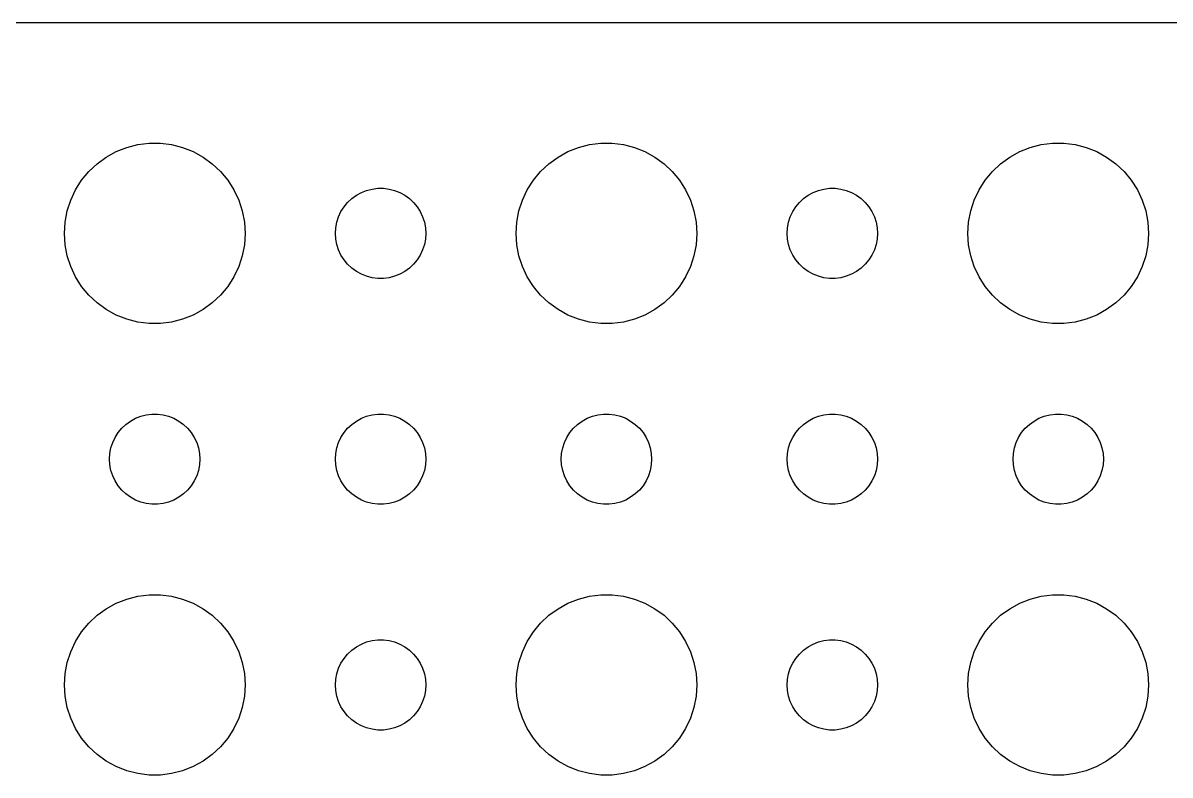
# Model space of a CAD drawing. Header units: metres. Extents: x -134 to 134, y 176 to 394.
# Drawn here: x 63.12 to 101.21, y 255.01 to 279.99 of the extents above; entities that cross this region are included whole.
import ezdxf

# ---------------------------------------------------------------- set-up
doc = ezdxf.new("R2010")
doc.units = ezdxf.units.M

msp = doc.modelspace()

# ---------------------------------------------------------------- linework, layer by layer
for p, q in [((129.814, 279.99), (-129.814, 279.99)), ((66.2227, 275.714), (66.573, 275.853)), ((66.573, 275.853), (66.9379, 275.947)), ((66.9379, 275.947), (67.3116, 275.994)), ((67.3116, 275.994), (67.6884, 275.994)), ((67.6884, 275.994), (68.0621, 275.947)), ((68.0621, 275.947), (68.427, 275.853)), ((68.427, 275.853), (68.7773, 275.714)), ((81.2227, 275.714), (81.573, 275.853)), ((81.573, 275.853), (81.9379, 275.947)), ((81.9379, 275.947), (82.3116, 275.994)), ((82.3116, 275.994), (82.6884, 275.994)), ((82.6884, 275.994), (83.0621, 275.947)), ((83.0621, 275.947), (83.427, 275.853)), ((83.427, 275.853), (83.7773, 275.714)), ((96.2227, 275.714), (96.573, 275.853)), ((96.573, 275.853), (96.9379, 275.947)), ((96.9379, 275.947), (97.3116, 275.994)), ((97.3116, 275.994), (97.6884, 275.994)), ((97.6884, 275.994), (98.0621, 275.947)), ((98.0621, 275.947), (98.427, 275.853)), ((98.427, 275.853), (98.7773, 275.714)), ((65.5877, 275.312), (65.8925, 275.533)), ((65.8925, 275.533), (66.2227, 275.714)), ((68.7773, 275.714), (69.1075, 275.533)), ((69.1075, 275.533), (69.4123, 275.312)), ((80.5877, 275.312), (80.8925, 275.533)), ((80.8925, 275.533), (81.2227, 275.714)), ((83.7773, 275.714), (84.1075, 275.533)), ((84.1075, 275.533), (84.4123, 275.312)), ((95.5877, 275.312), (95.8925, 275.533)), ((95.8925, 275.533), (96.2227, 275.714)), ((98.7773, 275.714), (99.1075, 275.533)), ((99.1075, 275.533), (99.4123, 275.312)), ((65.073, 274.763), (65.3131, 275.054)), ((65.3131, 275.054), (65.5877, 275.312)), ((69.4123, 275.312), (69.6869, 275.054)), ((69.6869, 275.054), (69.927, 274.763)), ((80.073, 274.763), (80.3131, 275.054)), ((80.3131, 275.054), (80.5877, 275.312)), ((84.4123, 275.312), (84.6869, 275.054)), ((84.6869, 275.054), (84.927, 274.763)), ((95.073, 274.763), (95.3131, 275.054)), ((95.3131, 275.054), (95.5877, 275.312)), ((99.4123, 275.312), (99.6869, 275.054)), ((99.6869, 275.054), (99.927, 274.763)), ((64.8711, 274.445), (65.073, 274.763)), ((69.927, 274.763), (70.1289, 274.445)), ((79.8711, 274.445), (80.073, 274.763)), ((84.927, 274.763), (85.1289, 274.445)), ((94.8711, 274.445), (95.073, 274.763)), ((99.927, 274.763), (100.129, 274.445)), ((64.7107, 274.104), (64.8711, 274.445)), ((70.1289, 274.445), (70.2893, 274.104)), ((74.0439, 274.156), (74.1963, 274.266)), ((74.1963, 274.266), (74.3613, 274.357)), ((74.3613, 274.357), (74.5365, 274.427)), ((74.5365, 274.427), (74.7189, 274.473)), ((74.7189, 274.473), (74.9058, 274.497)), ((74.9058, 274.497), (75.0942, 274.497)), ((75.0942, 274.497), (75.2811, 274.473)), ((75.2811, 274.473), (75.4635, 274.427)), ((75.4635, 274.427), (75.6387, 274.357)), ((75.6387, 274.357), (75.8037, 274.266)), ((75.8037, 274.266), (75.9561, 274.156)), ((79.7107, 274.104), (79.8711, 274.445)), ((85.1289, 274.445), (85.2893, 274.104)), ((89.0439, 274.156), (89.1963, 274.266)), ((89.1963, 274.266), (89.3613, 274.357)), ((89.3613, 274.357), (89.5365, 274.427)), ((89.5365, 274.427), (89.7189, 274.473)), ((89.7189, 274.473), (89.9058, 274.497)), ((89.9058, 274.497), (90.0942, 274.497)), ((90.0942, 274.497), (90.2811, 274.473)), ((90.2811, 274.473), (90.4635, 274.427)), ((90.4635, 274.427), (90.6387, 274.357)), ((90.6387, 274.357), (90.8037, 274.266)), ((90.8037, 274.266), (90.9561, 274.156)), ((94.7107, 274.104), (94.8711, 274.445)), ((100.129, 274.445), (100.289, 274.104)), ((64.5943, 273.746), (64.7107, 274.104)), ((70.2893, 274.104), (70.4057, 273.746)), ((73.6855, 273.723), (73.7865, 273.882)), ((73.7865, 273.882), (73.9065, 274.027)), ((73.9065, 274.027), (74.0439, 274.156)), ((75.9561, 274.156), (76.0934, 274.027)), ((76.0934, 274.027), (76.2135, 273.882)), ((76.2135, 273.882), (76.3145, 273.723)), ((79.5943, 273.746), (79.7107, 274.104)), ((85.2893, 274.104), (85.4057, 273.746)), ((88.6855, 273.723), (88.7865, 273.882)), ((88.7865, 273.882), (88.9065, 274.027)), ((88.9065, 274.027), (89.0439, 274.156)), ((90.9561, 274.156), (91.0934, 274.027)), ((91.0934, 274.027), (91.2135, 273.882)), ((91.2135, 273.882), (91.3145, 273.723)), ((94.5943, 273.746), (94.7107, 274.104)), ((100.289, 274.104), (100.406, 273.746)), ((64.5237, 273.376), (64.5943, 273.746)), ((70.4057, 273.746), (70.4763, 273.376)), ((73.5471, 273.373), (73.6053, 273.552)), ((73.6053, 273.552), (73.6855, 273.723)), ((76.3145, 273.723), (76.3947, 273.552)), ((76.3947, 273.552), (76.4529, 273.373)), ((79.5237, 273.376), (79.5943, 273.746)), ((85.4057, 273.746), (85.4763, 273.376)), ((88.5471, 273.373), (88.6053, 273.552)), ((88.6053, 273.552), (88.6855, 273.723)), ((91.3145, 273.723), (91.3947, 273.552)), ((91.3947, 273.552), (91.4529, 273.373)), ((94.5237, 273.376), (94.5943, 273.746)), ((100.406, 273.746), (100.476, 273.376)), ((64.5, 273), (64.5237, 273.376)), ((70.4763, 273.376), (70.5, 273)), ((73.5, 273), (73.5118, 273.188)), ((73.5118, 273.188), (73.5471, 273.373)), ((76.4529, 273.373), (76.4882, 273.188)), ((76.4882, 273.188), (76.5, 273)), ((79.5, 273), (79.5237, 273.376)), ((85.4763, 273.376), (85.5, 273)), ((88.5, 273), (88.5118, 273.188)), ((88.5118, 273.188), (88.5471, 273.373)), ((91.4529, 273.373), (91.4882, 273.188)), ((91.4882, 273.188), (91.5, 273)), ((94.5, 273), (94.5237, 273.376)), ((100.476, 273.376), (100.5, 273)), ((64.5237, 272.624), (64.5, 273)), ((70.5, 273), (70.4763, 272.624)), ((73.5118, 272.812), (73.5, 273)), ((73.5471, 272.627), (73.5118, 272.812)), ((76.4882, 272.812), (76.4529, 272.627)), ((76.5, 273), (76.4882, 272.812)), ((79.5237, 272.624), (79.5, 273)), ((85.5, 273), (85.4763, 272.624)), ((88.5118, 272.812), (88.5, 273)), ((88.5471, 272.627), (88.5118, 272.812)), ((91.4882, 272.812), (91.4529, 272.627)), ((91.5, 273), (91.4882, 272.812)), ((94.5237, 272.624), (94.5, 273)), ((100.5, 273), (100.476, 272.624)), ((64.5943, 272.254), (64.5237, 272.624)), ((70.4763, 272.624), (70.4057, 272.254)), ((73.6053, 272.448), (73.5471, 272.627)), ((73.6855, 272.277), (73.6053, 272.448)), ((76.3947, 272.448), (76.3145, 272.277)), ((76.4529, 272.627), (76.3947, 272.448)), ((79.5943, 272.254), (79.5237, 272.624)), ((85.4763, 272.624), (85.4057, 272.254)), ((88.6053, 272.448), (88.5471, 272.627)), ((88.6855, 272.277), (88.6053, 272.448)), ((91.3947, 272.448), (91.3145, 272.277)), ((91.4529, 272.627), (91.3947, 272.448)), ((94.5943, 272.254), (94.5237, 272.624)), ((100.476, 272.624), (100.406, 272.254)), ((64.7107, 271.896), (64.5943, 272.254)), ((70.4057, 272.254), (70.2893, 271.896)), ((73.7865, 272.118), (73.6855, 272.277)), ((73.9065, 271.973), (73.7865, 272.118)), ((74.0439, 271.844), (73.9065, 271.973)), ((76.0934, 271.973), (75.9561, 271.844)), ((76.2135, 272.118), (76.0934, 271.973)), ((76.3145, 272.277), (76.2135, 272.118)), ((79.7107, 271.896), (79.5943, 272.254)), ((85.4057, 272.254), (85.2893, 271.896)), ((88.7865, 272.118), (88.6855, 272.277)), ((88.9065, 271.973), (88.7865, 272.118)), ((89.0439, 271.844), (88.9065, 271.973)), ((91.0934, 271.973), (90.9561, 271.844)), ((91.2135, 272.118), (91.0934, 271.973)), ((91.3145, 272.277), (91.2135, 272.118)), ((94.7107, 271.896), (94.5943, 272.254)), ((100.406, 272.254), (100.289, 271.896)), ((64.8711, 271.555), (64.7107, 271.896)), ((70.2893, 271.896), (70.1289, 271.555)), ((74.1963, 271.734), (74.0439, 271.844)), ((74.3613, 271.643), (74.1963, 271.734)), ((74.5365, 271.573), (74.3613, 271.643)), ((74.7189, 271.527), (74.5365, 271.573)), ((75.4635, 271.573), (75.2811, 271.527)), ((75.6387, 271.643), (75.4635, 271.573)), ((75.8037, 271.734), (75.6387, 271.643)), ((75.9561, 271.844), (75.8037, 271.734)), ((79.8711, 271.555), (79.7107, 271.896)), ((85.2893, 271.896), (85.1289, 271.555)), ((89.1963, 271.734), (89.0439, 271.844)), ((89.3613, 271.643), (89.1963, 271.734)), ((89.5365, 271.573), (89.3613, 271.643)), ((89.7189, 271.527), (89.5365, 271.573)), ((90.4635, 271.573), (90.2811, 271.527)), ((90.6387, 271.643), (90.4635, 271.573)), ((90.8037, 271.734), (90.6387, 271.643)), ((90.9561, 271.844), (90.8037, 271.734)), ((94.8711, 271.555), (94.7107, 271.896)), ((100.289, 271.896), (100.129, 271.555)), ((65.073, 271.237), (64.8711, 271.555)), ((65.3131, 270.946), (65.073, 271.237)), ((69.927, 271.237), (69.6869, 270.946)), ((70.1289, 271.555), (69.927, 271.237)), ((74.9058, 271.503), (74.7189, 271.527)), ((75.0942, 271.503), (74.9058, 271.503)), ((75.2811, 271.527), (75.0942, 271.503)), ((80.073, 271.237), (79.8711, 271.555)), ((80.3131, 270.946), (80.073, 271.237)), ((84.927, 271.237), (84.6869, 270.946)), ((85.1289, 271.555), (84.927, 271.237)), ((89.9058, 271.503), (89.7189, 271.527)), ((90.0942, 271.503), (89.9058, 271.503)), ((90.2811, 271.527), (90.0942, 271.503)), ((95.073, 271.237), (94.8711, 271.555)), ((95.3131, 270.946), (95.073, 271.237)), ((99.927, 271.237), (99.6869, 270.946)), ((100.129, 271.555), (99.927, 271.237)), ((65.5877, 270.688), (65.3131, 270.946)), ((69.6869, 270.946), (69.4123, 270.688)), ((80.5877, 270.688), (80.3131, 270.946)), ((84.6869, 270.946), (84.4123, 270.688)), ((95.5877, 270.688), (95.3131, 270.946)), ((99.6869, 270.946), (99.4123, 270.688)), ((65.8925, 270.467), (65.5877, 270.688)), ((66.2227, 270.286), (65.8925, 270.467)), ((69.1075, 270.467), (68.7773, 270.286)), ((69.4123, 270.688), (69.1075, 270.467)), ((80.8925, 270.467), (80.5877, 270.688)), ((81.2227, 270.286), (80.8925, 270.467)), ((84.1075, 270.467), (83.7773, 270.286)), ((84.4123, 270.688), (84.1075, 270.467)), ((95.8925, 270.467), (95.5877, 270.688)), ((96.2227, 270.286), (95.8925, 270.467)), ((99.1075, 270.467), (98.7773, 270.286)), ((99.4123, 270.688), (99.1075, 270.467)), ((66.573, 270.147), (66.2227, 270.286)), ((66.9379, 270.053), (66.573, 270.147)), ((67.3116, 270.006), (66.9379, 270.053)), ((68.0621, 270.053), (67.6884, 270.006)), ((68.427, 270.147), (68.0621, 270.053)), ((68.7773, 270.286), (68.427, 270.147)), ((81.573, 270.147), (81.2227, 270.286)), ((81.9379, 270.053), (81.573, 270.147)), ((82.3116, 270.006), (81.9379, 270.053)), ((83.0621, 270.053), (82.6884, 270.006)), ((83.427, 270.147), (83.0621, 270.053)), ((83.7773, 270.286), (83.427, 270.147)), ((96.573, 270.147), (96.2227, 270.286)), ((96.9379, 270.053), (96.573, 270.147)), ((97.3116, 270.006), (96.9379, 270.053)), ((98.0621, 270.053), (97.6884, 270.006)), ((98.427, 270.147), (98.0621, 270.053)), ((98.7773, 270.286), (98.427, 270.147)), ((67.6884, 270.006), (67.3116, 270.006)), ((82.6884, 270.006), (82.3116, 270.006)), ((97.6884, 270.006), (97.3116, 270.006)), ((66.4065, 266.527), (66.5439, 266.656)), ((66.5439, 266.656), (66.6963, 266.766)), ((66.6963, 266.766), (66.8613, 266.857)), ((66.8613, 266.857), (67.0365, 266.927)), ((67.0365, 266.927), (67.2189, 266.973)), ((67.2189, 266.973), (67.4058, 266.997)), ((67.4058, 266.997), (67.5942, 266.997)), ((67.5942, 266.997), (67.7811, 266.973)), ((67.7811, 266.973), (67.9635, 266.927)), ((67.9635, 266.927), (68.1387, 266.857)), ((68.1387, 266.857), (68.3037, 266.766)), ((68.3037, 266.766), (68.4561, 266.656)), ((68.4561, 266.656), (68.5934, 266.527)), ((73.9065, 266.527), (74.0439, 266.656)), ((74.0439, 266.656), (74.1963, 266.766)), ((74.1963, 266.766), (74.3613, 266.857)), ((74.3613, 266.857), (74.5365, 266.927)), ((74.5365, 266.927), (74.7189, 266.973)), ((74.7189, 266.973), (74.9058, 266.997)), ((74.9058, 266.997), (75.0942, 266.997)), ((75.0942, 266.997), (75.2811, 266.973)), ((75.2811, 266.973), (75.4635, 266.927)), ((75.4635, 266.927), (75.6387, 266.857)), ((75.6387, 266.857), (75.8037, 266.766)), ((75.8037, 266.766), (75.9561, 266.656)), ((75.9561, 266.656), (76.0934, 266.527)), ((81.4065, 266.527), (81.5439, 266.656)), ((81.5439, 266.656), (81.6963, 266.766)), ((81.6963, 266.766), (81.8613, 266.857)), ((81.8613, 266.857), (82.0365, 266.927)), ((82.0365, 266.927), (82.2189, 266.973)), ((82.2189, 266.973), (82.4058, 266.997)), ((82.4058, 266.997), (82.5942, 266.997)), ((82.5942, 266.997), (82.7811, 266.973)), ((82.7811, 266.973), (82.9635, 266.927)), ((82.9635, 266.927), (83.1387, 266.857)), ((83.1387, 266.857), (83.3037, 266.766)), ((83.3037, 266.766), (83.4561, 266.656)), ((83.4561, 266.656), (83.5934, 266.527)), ((88.9065, 266.527), (89.0439, 266.656)), ((89.0439, 266.656), (89.1963, 266.766)), ((89.1963, 266.766), (89.3613, 266.857)), ((89.3613, 266.857), (89.5365, 266.927)), ((89.5365, 266.927), (89.7189, 266.973)), ((89.7189, 266.973), (89.9058, 266.997)), ((89.9058, 266.997), (90.0942, 266.997)), ((90.0942, 266.997), (90.2811, 266.973)), ((90.2811, 266.973), (90.4635, 266.927)), ((90.4635, 266.927), (90.6387, 266.857)), ((90.6387, 266.857), (90.8037, 266.766)), ((90.8037, 266.766), (90.9561, 266.656)), ((90.9561, 266.656), (91.0934, 266.527)), ((96.4065, 266.527), (96.5439, 266.656)), ((96.5439, 266.656), (96.6963, 266.766)), ((96.6963, 266.766), (96.8613, 266.857)), ((96.8613, 266.857), (97.0365, 266.927)), ((97.0365, 266.927), (97.2189, 266.973)), ((97.2189, 266.973), (97.4058, 266.997)), ((97.4058, 266.997), (97.5942, 266.997)), ((97.5942, 266.997), (97.7811, 266.973)), ((97.7811, 266.973), (97.9635, 266.927)), ((97.9635, 266.927), (98.1387, 266.857)), ((98.1387, 266.857), (98.3037, 266.766)), ((98.3037, 266.766), (98.4561, 266.656)), ((98.4561, 266.656), (98.5934, 266.527)), ((66.1855, 266.223), (66.2865, 266.382)), ((66.2865, 266.382), (66.4065, 266.527)), ((68.5934, 266.527), (68.7135, 266.382)), ((68.7135, 266.382), (68.8145, 266.223)), ((73.6855, 266.223), (73.7865, 266.382)), ((73.7865, 266.382), (73.9065, 266.527)), ((76.0934, 266.527), (76.2135, 266.382)), ((76.2135, 266.382), (76.3145, 266.223)), ((81.1855, 266.223), (81.2865, 266.382)), ((81.2865, 266.382), (81.4065, 266.527)), ((83.5934, 266.527), (83.7135, 266.382)), ((83.7135, 266.382), (83.8145, 266.223)), ((88.6855, 266.223), (88.7865, 266.382)), ((88.7865, 266.382), (88.9065, 266.527)), ((91.0934, 266.527), (91.2135, 266.382)), ((91.2135, 266.382), (91.3145, 266.223)), ((96.1855, 266.223), (96.2865, 266.382)), ((96.2865, 266.382), (96.4065, 266.527)), ((98.5934, 266.527), (98.7135, 266.382)), ((98.7135, 266.382), (98.8145, 266.223)), ((66.0118, 265.688), (66.0471, 265.873)), ((66.0471, 265.873), (66.1053, 266.052)), ((66.1053, 266.052), (66.1855, 266.223)), ((68.8145, 266.223), (68.8947, 266.052)), ((68.8947, 266.052), (68.9529, 265.873)), ((68.9529, 265.873), (68.9882, 265.688)), ((73.5118, 265.688), (73.5471, 265.873)), ((73.5471, 265.873), (73.6053, 266.052)), ((73.6053, 266.052), (73.6855, 266.223)), ((76.3145, 266.223), (76.3947, 266.052)), ((76.3947, 266.052), (76.4529, 265.873)), ((76.4529, 265.873), (76.4882, 265.688)), ((81.0118, 265.688), (81.0471, 265.873)), ((81.0471, 265.873), (81.1053, 266.052)), ((81.1053, 266.052), (81.1855, 266.223)), ((83.8145, 266.223), (83.8947, 266.052)), ((83.8947, 266.052), (83.9529, 265.873)), ((83.9529, 265.873), (83.9882, 265.688)), ((88.5118, 265.688), (88.5471, 265.873)), ((88.5471, 265.873), (88.6053, 266.052)), ((88.6053, 266.052), (88.6855, 266.223)), ((91.3145, 266.223), (91.3947, 266.052)), ((91.3947, 266.052), (91.4529, 265.873)), ((91.4529, 265.873), (91.4882, 265.688)), ((96.0118, 265.688), (96.0471, 265.873)), ((96.0471, 265.873), (96.1053, 266.052)), ((96.1053, 266.052), (96.1855, 266.223)), ((98.8145, 266.223), (98.8947, 266.052)), ((98.8947, 266.052), (98.9529, 265.873)), ((98.9529, 265.873), (98.9882, 265.688)), ((66, 265.5), (66.0118, 265.688)), ((66.0118, 265.312), (66, 265.5)), ((68.9882, 265.688), (69, 265.5)), ((69, 265.5), (68.9882, 265.312)), ((73.5, 265.5), (73.5118, 265.688)), ((73.5118, 265.312), (73.5, 265.5)), ((76.4882, 265.688), (76.5, 265.5)), ((76.5, 265.5), (76.4882, 265.312)), ((81, 265.5), (81.0118, 265.688)), ((81.0118, 265.312), (81, 265.5)), ((83.9882, 265.688), (84, 265.5)), ((84, 265.5), (83.9882, 265.312)), ((88.5, 265.5), (88.5118, 265.688)), ((88.5118, 265.312), (88.5, 265.5)), ((91.4882, 265.688), (91.5, 265.5)), ((91.5, 265.5), (91.4882, 265.312)), ((96, 265.5), (96.0118, 265.688)), ((96.0118, 265.312), (96, 265.5)), ((98.9882, 265.688), (99, 265.5)), ((99, 265.5), (98.9882, 265.312)), ((66.0471, 265.127), (66.0118, 265.312)), ((66.1053, 264.948), (66.0471, 265.127)), ((68.9529, 265.127), (68.8947, 264.948)), ((68.9882, 265.312), (68.9529, 265.127)), ((73.5471, 265.127), (73.5118, 265.312)), ((73.6053, 264.948), (73.5471, 265.127)), ((76.4529, 265.127), (76.3947, 264.948)), ((76.4882, 265.312), (76.4529, 265.127)), ((81.0471, 265.127), (81.0118, 265.312)), ((81.1053, 264.948), (81.0471, 265.127)), ((83.9529, 265.127), (83.8947, 264.948)), ((83.9882, 265.312), (83.9529, 265.127)), ((88.5471, 265.127), (88.5118, 265.312)), ((88.6053, 264.948), (88.5471, 265.127)), ((91.4529, 265.127), (91.3947, 264.948)), ((91.4882, 265.312), (91.4529, 265.127)), ((96.0471, 265.127), (96.0118, 265.312)), ((96.1053, 264.948), (96.0471, 265.127)), ((98.9529, 265.127), (98.8947, 264.948)), ((98.9882, 265.312), (98.9529, 265.127)), ((66.1855, 264.777), (66.1053, 264.948)), ((66.2865, 264.618), (66.1855, 264.777)), ((68.8145, 264.777), (68.7135, 264.618)), ((68.8947, 264.948), (68.8145, 264.777)), ((73.6855, 264.777), (73.6053, 264.948)), ((73.7865, 264.618), (73.6855, 264.777)), ((76.3145, 264.777), (76.2135, 264.618)), ((76.3947, 264.948), (76.3145, 264.777)), ((81.1855, 264.777), (81.1053, 264.948)), ((81.2865, 264.618), (81.1855, 264.777)), ((83.8145, 264.777), (83.7135, 264.618)), ((83.8947, 264.948), (83.8145, 264.777)), ((88.6855, 264.777), (88.6053, 264.948)), ((88.7865, 264.618), (88.6855, 264.777)), ((91.3145, 264.777), (91.2135, 264.618)), ((91.3947, 264.948), (91.3145, 264.777)), ((96.1855, 264.777), (96.1053, 264.948)), ((96.2865, 264.618), (96.1855, 264.777)), ((98.8145, 264.777), (98.7135, 264.618)), ((98.8947, 264.948), (98.8145, 264.777)), ((66.4065, 264.473), (66.2865, 264.618)), ((66.5439, 264.344), (66.4065, 264.473)), ((66.6963, 264.234), (66.5439, 264.344)), ((68.4561, 264.344), (68.3037, 264.234)), ((68.5934, 264.473), (68.4561, 264.344)), ((68.7135, 264.618), (68.5934, 264.473)), ((73.9065, 264.473), (73.7865, 264.618)), ((74.0439, 264.344), (73.9065, 264.473)), ((74.1963, 264.234), (74.0439, 264.344)), ((75.9561, 264.344), (75.8037, 264.234)), ((76.0934, 264.473), (75.9561, 264.344)), ((76.2135, 264.618), (76.0934, 264.473)), ((81.4065, 264.473), (81.2865, 264.618)), ((81.5439, 264.344), (81.4065, 264.473)), ((81.6963, 264.234), (81.5439, 264.344)), ((83.4561, 264.344), (83.3037, 264.234)), ((83.5934, 264.473), (83.4561, 264.344)), ((83.7135, 264.618), (83.5934, 264.473)), ((88.9065, 264.473), (88.7865, 264.618)), ((89.0439, 264.344), (88.9065, 264.473)), ((89.1963, 264.234), (89.0439, 264.344)), ((90.9561, 264.344), (90.8037, 264.234)), ((91.0934, 264.473), (90.9561, 264.344)), ((91.2135, 264.618), (91.0934, 264.473)), ((96.4065, 264.473), (96.2865, 264.618)), ((96.5439, 264.344), (96.4065, 264.473)), ((96.6963, 264.234), (96.5439, 264.344)), ((98.4561, 264.344), (98.3037, 264.234)), ((98.5934, 264.473), (98.4561, 264.344)), ((98.7135, 264.618), (98.5934, 264.473)), ((66.8613, 264.143), (66.6963, 264.234)), ((67.0365, 264.073), (66.8613, 264.143)), ((67.2189, 264.027), (67.0365, 264.073)), ((67.4058, 264.003), (67.2189, 264.027)), ((67.5942, 264.003), (67.4058, 264.003)), ((67.7811, 264.027), (67.5942, 264.003)), ((67.9635, 264.073), (67.7811, 264.027)), ((68.1387, 264.143), (67.9635, 264.073)), ((68.3037, 264.234), (68.1387, 264.143)), ((74.3613, 264.143), (74.1963, 264.234)), ((74.5365, 264.073), (74.3613, 264.143)), ((74.7189, 264.027), (74.5365, 264.073)), ((74.9058, 264.003), (74.7189, 264.027)), ((75.0942, 264.003), (74.9058, 264.003)), ((75.2811, 264.027), (75.0942, 264.003)), ((75.4635, 264.073), (75.2811, 264.027)), ((75.6387, 264.143), (75.4635, 264.073)), ((75.8037, 264.234), (75.6387, 264.143)), ((81.8613, 264.143), (81.6963, 264.234)), ((82.0365, 264.073), (81.8613, 264.143)), ((82.2189, 264.027), (82.0365, 264.073)), ((82.4058, 264.003), (82.2189, 264.027)), ((82.5942, 264.003), (82.4058, 264.003)), ((82.7811, 264.027), (82.5942, 264.003)), ((82.9635, 264.073), (82.7811, 264.027)), ((83.1387, 264.143), (82.9635, 264.073)), ((83.3037, 264.234), (83.1387, 264.143)), ((89.3613, 264.143), (89.1963, 264.234)), ((89.5365, 264.073), (89.3613, 264.143)), ((89.7189, 264.027), (89.5365, 264.073)), ((89.9058, 264.003), (89.7189, 264.027)), ((90.0942, 264.003), (89.9058, 264.003)), ((90.2811, 264.027), (90.0942, 264.003)), ((90.4635, 264.073), (90.2811, 264.027)), ((90.6387, 264.143), (90.4635, 264.073)), ((90.8037, 264.234), (90.6387, 264.143)), ((96.8613, 264.143), (96.6963, 264.234)), ((97.0365, 264.073), (96.8613, 264.143)), ((97.2189, 264.027), (97.0365, 264.073)), ((97.4058, 264.003), (97.2189, 264.027)), ((97.5942, 264.003), (97.4058, 264.003)), ((97.7811, 264.027), (97.5942, 264.003)), ((97.9635, 264.073), (97.7811, 264.027)), ((98.1387, 264.143), (97.9635, 264.073)), ((98.3037, 264.234), (98.1387, 264.143)), ((66.573, 260.853), (66.9379, 260.947)), ((66.9379, 260.947), (67.3116, 260.994)), ((67.3116, 260.994), (67.6884, 260.994)), ((67.6884, 260.994), (68.0621, 260.947)), ((68.0621, 260.947), (68.427, 260.853)), ((81.573, 260.853), (81.9379, 260.947)), ((81.9379, 260.947), (82.3116, 260.994)), ((82.3116, 260.994), (82.6884, 260.994)), ((82.6884, 260.994), (83.0621, 260.947)), ((83.0621, 260.947), (83.427, 260.853)), ((96.573, 260.853), (96.9379, 260.947)), ((96.9379, 260.947), (97.3116, 260.994)), ((97.3116, 260.994), (97.6884, 260.994)), ((97.6884, 260.994), (98.0621, 260.947)), ((98.0621, 260.947), (98.427, 260.853)), ((65.5877, 260.312), (65.8925, 260.533)), ((65.8925, 260.533), (66.2227, 260.714)), ((66.2227, 260.714), (66.573, 260.853)), ((68.427, 260.853), (68.7773, 260.714)), ((68.7773, 260.714), (69.1075, 260.533)), ((69.1075, 260.533), (69.4123, 260.312)), ((80.5877, 260.312), (80.8925, 260.533)), ((80.8925, 260.533), (81.2227, 260.714)), ((81.2227, 260.714), (81.573, 260.853)), ((83.427, 260.853), (83.7773, 260.714)), ((83.7773, 260.714), (84.1075, 260.533)), ((84.1075, 260.533), (84.4123, 260.312)), ((95.5877, 260.312), (95.8925, 260.533)), ((95.8925, 260.533), (96.2227, 260.714)), ((96.2227, 260.714), (96.573, 260.853)), ((98.427, 260.853), (98.7773, 260.714)), ((98.7773, 260.714), (99.1075, 260.533)), ((99.1075, 260.533), (99.4123, 260.312)), ((65.3131, 260.054), (65.5877, 260.312)), ((69.4123, 260.312), (69.6869, 260.054)), ((80.3131, 260.054), (80.5877, 260.312)), ((84.4123, 260.312), (84.6869, 260.054)), ((95.3131, 260.054), (95.5877, 260.312)), ((99.4123, 260.312), (99.6869, 260.054)), ((65.073, 259.763), (65.3131, 260.054)), ((69.6869, 260.054), (69.927, 259.763)), ((80.073, 259.763), (80.3131, 260.054)), ((84.6869, 260.054), (84.927, 259.763)), ((95.073, 259.763), (95.3131, 260.054)), ((99.6869, 260.054), (99.927, 259.763)), ((64.7107, 259.104), (64.8711, 259.445)), ((64.8711, 259.445), (65.073, 259.763)), ((69.927, 259.763), (70.1289, 259.445)), ((70.1289, 259.445), (70.2893, 259.104)), ((74.3613, 259.357), (74.5365, 259.427)), ((74.5365, 259.427), (74.7189, 259.473)), ((74.7189, 259.473), (74.9058, 259.497)), ((74.9058, 259.497), (75.0942, 259.497)), ((75.0942, 259.497), (75.2811, 259.473)), ((75.2811, 259.473), (75.4635, 259.427)), ((75.4635, 259.427), (75.6387, 259.357)), ((79.7107, 259.104), (79.8711, 259.445)), ((79.8711, 259.445), (80.073, 259.763)), ((84.927, 259.763), (85.1289, 259.445)), ((85.1289, 259.445), (85.2893, 259.104)), ((89.3613, 259.357), (89.5365, 259.427)), ((89.5365, 259.427), (89.7189, 259.473)), ((89.7189, 259.473), (89.9058, 259.497)), ((89.9058, 259.497), (90.0942, 259.497)), ((90.0942, 259.497), (90.2811, 259.473)), ((90.2811, 259.473), (90.4635, 259.427)), ((90.4635, 259.427), (90.6387, 259.357)), ((94.7107, 259.104), (94.8711, 259.445)), ((94.8711, 259.445), (95.073, 259.763)), ((99.927, 259.763), (100.129, 259.445)), ((100.129, 259.445), (100.289, 259.104)), ((64.5943, 258.746), (64.7107, 259.104)), ((70.2893, 259.104), (70.4057, 258.746)), ((73.7865, 258.882), (73.9065, 259.027)), ((73.9065, 259.027), (74.0439, 259.156)), ((74.0439, 259.156), (74.1963, 259.266)), ((74.1963, 259.266), (74.3613, 259.357)), ((75.6387, 259.357), (75.8037, 259.266)), ((75.8037, 259.266), (75.9561, 259.156)), ((75.9561, 259.156), (76.0934, 259.027)), ((76.0934, 259.027), (76.2135, 258.882)), ((79.5943, 258.746), (79.7107, 259.104)), ((85.2893, 259.104), (85.4057, 258.746)), ((88.7865, 258.882), (88.9065, 259.027)), ((88.9065, 259.027), (89.0439, 259.156)), ((89.0439, 259.156), (89.1963, 259.266)), ((89.1963, 259.266), (89.3613, 259.357)), ((90.6387, 259.357), (90.8037, 259.266)), ((90.8037, 259.266), (90.9561, 259.156)), ((90.9561, 259.156), (91.0934, 259.027)), ((91.0934, 259.027), (91.2135, 258.882)), ((94.5943, 258.746), (94.7107, 259.104)), ((100.289, 259.104), (100.406, 258.746)), ((64.5237, 258.376), (64.5943, 258.746)), ((70.4057, 258.746), (70.4763, 258.376)), ((73.6053, 258.552), (73.6855, 258.723)), ((73.6855, 258.723), (73.7865, 258.882)), ((76.2135, 258.882), (76.3145, 258.723)), ((76.3145, 258.723), (76.3947, 258.552)), ((79.5237, 258.376), (79.5943, 258.746)), ((85.4057, 258.746), (85.4763, 258.376)), ((88.6053, 258.552), (88.6855, 258.723)), ((88.6855, 258.723), (88.7865, 258.882)), ((91.2135, 258.882), (91.3145, 258.723)), ((91.3145, 258.723), (91.3947, 258.552)), ((94.5237, 258.376), (94.5943, 258.746)), ((100.406, 258.746), (100.476, 258.376)), ((64.5, 258), (64.5237, 258.376)), ((70.4763, 258.376), (70.5, 258)), ((73.5118, 258.188), (73.5471, 258.373)), ((73.5471, 258.373), (73.6053, 258.552)), ((76.3947, 258.552), (76.4529, 258.373)), ((76.4529, 258.373), (76.4882, 258.188)), ((79.5, 258), (79.5237, 258.376)), ((85.4763, 258.376), (85.5, 258)), ((88.5118, 258.188), (88.5471, 258.373)), ((88.5471, 258.373), (88.6053, 258.552)), ((91.3947, 258.552), (91.4529, 258.373)), ((91.4529, 258.373), (91.4882, 258.188)), ((94.5, 258), (94.5237, 258.376)), ((100.476, 258.376), (100.5, 258)), ((64.5237, 257.624), (64.5, 258)), ((70.5, 258), (70.4763, 257.624)), ((73.5, 258), (73.5118, 258.188)), ((73.5118, 257.812), (73.5, 258)), ((76.4882, 258.188), (76.5, 258)), ((76.5, 258), (76.4882, 257.812)), ((79.5237, 257.624), (79.5, 258)), ((85.5, 258), (85.4763, 257.624)), ((88.5, 258), (88.5118, 258.188)), ((88.5118, 257.812), (88.5, 258)), ((91.4882, 258.188), (91.5, 258)), ((91.5, 258), (91.4882, 257.812)), ((94.5237, 257.624), (94.5, 258)), ((100.5, 258), (100.476, 257.624)), ((64.5943, 257.254), (64.5237, 257.624)), ((70.4763, 257.624), (70.4057, 257.254)), ((73.5471, 257.627), (73.5118, 257.812)), ((73.6053, 257.448), (73.5471, 257.627)), ((76.4529, 257.627), (76.3947, 257.448)), ((76.4882, 257.812), (76.4529, 257.627)), ((79.5943, 257.254), (79.5237, 257.624)), ((85.4763, 257.624), (85.4057, 257.254)), ((88.5471, 257.627), (88.5118, 257.812)), ((88.6053, 257.448), (88.5471, 257.627)), ((91.4529, 257.627), (91.3947, 257.448)), ((91.4882, 257.812), (91.4529, 257.627)), ((94.5943, 257.254), (94.5237, 257.624)), ((100.476, 257.624), (100.406, 257.254)), ((64.7107, 256.896), (64.5943, 257.254)), ((70.4057, 257.254), (70.2893, 256.896)), ((73.6855, 257.277), (73.6053, 257.448)), ((73.7865, 257.118), (73.6855, 257.277)), ((73.9065, 256.973), (73.7865, 257.118)), ((76.2135, 257.118), (76.0934, 256.973)), ((76.3145, 257.277), (76.2135, 257.118)), ((76.3947, 257.448), (76.3145, 257.277)), ((79.7107, 256.896), (79.5943, 257.254)), ((85.4057, 257.254), (85.2893, 256.896)), ((88.6855, 257.277), (88.6053, 257.448)), ((88.7865, 257.118), (88.6855, 257.277)), ((88.9065, 256.973), (88.7865, 257.118)), ((91.2135, 257.118), (91.0934, 256.973)), ((91.3145, 257.277), (91.2135, 257.118)), ((91.3947, 257.448), (91.3145, 257.277)), ((94.7107, 256.896), (94.5943, 257.254)), ((100.406, 257.254), (100.289, 256.896)), ((64.8711, 256.555), (64.7107, 256.896)), ((70.2893, 256.896), (70.1289, 256.555)), ((74.0439, 256.844), (73.9065, 256.973)), ((74.1963, 256.734), (74.0439, 256.844)), ((74.3613, 256.643), (74.1963, 256.734)), ((75.8037, 256.734), (75.6387, 256.643)), ((75.9561, 256.844), (75.8037, 256.734)), ((76.0934, 256.973), (75.9561, 256.844)), ((79.8711, 256.555), (79.7107, 256.896)), ((85.2893, 256.896), (85.1289, 256.555)), ((89.0439, 256.844), (88.9065, 256.973)), ((89.1963, 256.734), (89.0439, 256.844)), ((89.3613, 256.643), (89.1963, 256.734)), ((90.8037, 256.734), (90.6387, 256.643)), ((90.9561, 256.844), (90.8037, 256.734)), ((91.0934, 256.973), (90.9561, 256.844)), ((94.8711, 256.555), (94.7107, 256.896)), ((100.289, 256.896), (100.129, 256.555)), ((65.073, 256.237), (64.8711, 256.555)), ((70.1289, 256.555), (69.927, 256.237)), ((74.5365, 256.573), (74.3613, 256.643)), ((74.7189, 256.527), (74.5365, 256.573)), ((74.9058, 256.503), (74.7189, 256.527)), ((75.0942, 256.503), (74.9058, 256.503)), ((75.2811, 256.527), (75.0942, 256.503)), ((75.4635, 256.573), (75.2811, 256.527)), ((75.6387, 256.643), (75.4635, 256.573)), ((80.073, 256.237), (79.8711, 256.555)), ((85.1289, 256.555), (84.927, 256.237)), ((89.5365, 256.573), (89.3613, 256.643)), ((89.7189, 256.527), (89.5365, 256.573)), ((89.9058, 256.503), (89.7189, 256.527)), ((90.0942, 256.503), (89.9058, 256.503)), ((90.2811, 256.527), (90.0942, 256.503)), ((90.4635, 256.573), (90.2811, 256.527)), ((90.6387, 256.643), (90.4635, 256.573)), ((95.073, 256.237), (94.8711, 256.555)), ((100.129, 256.555), (99.927, 256.237)), ((65.3131, 255.946), (65.073, 256.237)), ((69.927, 256.237), (69.6869, 255.946)), ((80.3131, 255.946), (80.073, 256.237)), ((84.927, 256.237), (84.6869, 255.946)), ((95.3131, 255.946), (95.073, 256.237)), ((99.927, 256.237), (99.6869, 255.946)), ((65.5877, 255.688), (65.3131, 255.946)), ((65.8925, 255.467), (65.5877, 255.688)), ((69.4123, 255.688), (69.1075, 255.467)), ((69.6869, 255.946), (69.4123, 255.688)), ((80.5877, 255.688), (80.3131, 255.946)), ((80.8925, 255.467), (80.5877, 255.688)), ((84.4123, 255.688), (84.1075, 255.467)), ((84.6869, 255.946), (84.4123, 255.688)), ((95.5877, 255.688), (95.3131, 255.946)), ((95.8925, 255.467), (95.5877, 255.688)), ((99.4123, 255.688), (99.1075, 255.467)), ((99.6869, 255.946), (99.4123, 255.688)), ((66.2227, 255.286), (65.8925, 255.467)), ((66.573, 255.147), (66.2227, 255.286)), ((68.7773, 255.286), (68.427, 255.147)), ((69.1075, 255.467), (68.7773, 255.286)), ((81.2227, 255.286), (80.8925, 255.467)), ((81.573, 255.147), (81.2227, 255.286)), ((83.7773, 255.286), (83.427, 255.147)), ((84.1075, 255.467), (83.7773, 255.286)), ((96.2227, 255.286), (95.8925, 255.467)), ((96.573, 255.147), (96.2227, 255.286)), ((98.7773, 255.286), (98.427, 255.147)), ((99.1075, 255.467), (98.7773, 255.286)), ((66.9379, 255.053), (66.573, 255.147)), ((67.3116, 255.006), (66.9379, 255.053)), ((67.6884, 255.006), (67.3116, 255.006)), ((68.0621, 255.053), (67.6884, 255.006)), ((68.427, 255.147), (68.0621, 255.053)), ((81.9379, 255.053), (81.573, 255.147)), ((82.3116, 255.006), (81.9379, 255.053)), ((82.6884, 255.006), (82.3116, 255.006)), ((83.0621, 255.053), (82.6884, 255.006)), ((83.427, 255.147), (83.0621, 255.053)), ((96.9379, 255.053), (96.573, 255.147)), ((97.3116, 255.006), (96.9379, 255.053)), ((97.6884, 255.006), (97.3116, 255.006)), ((98.0621, 255.053), (97.6884, 255.006)), ((98.427, 255.147), (98.0621, 255.053))]:
    msp.add_line(p, q)

doc.saveas('drawing.dxf')
